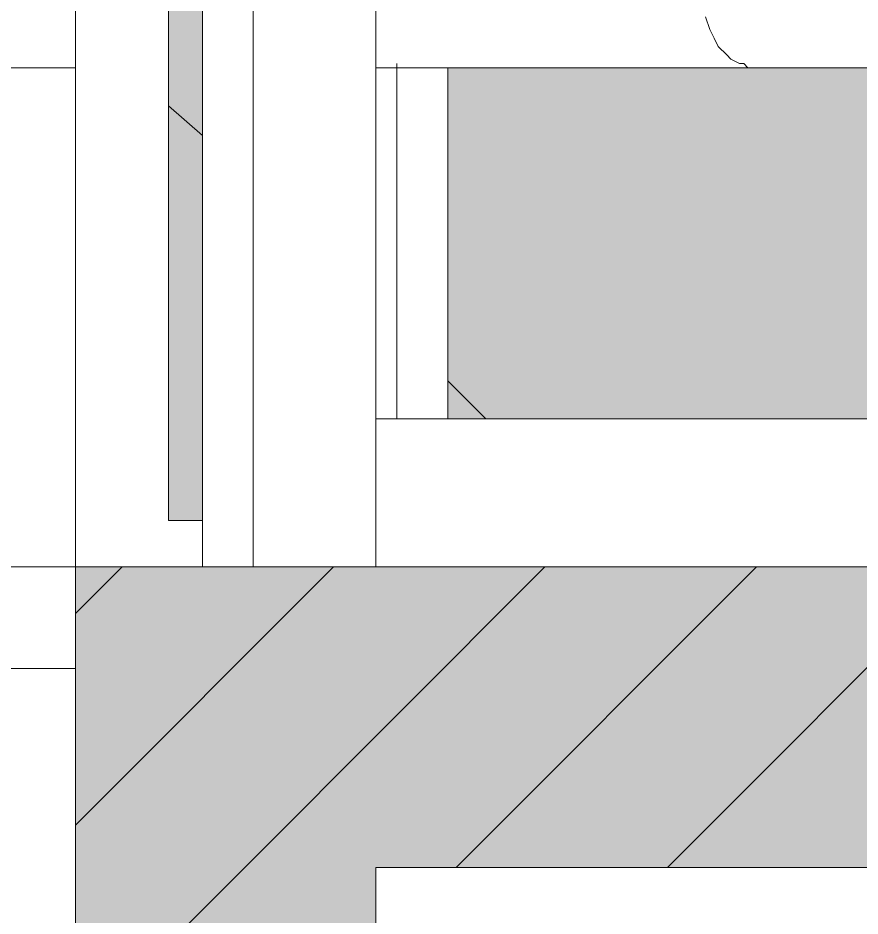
# Model space of a CAD drawing. Extents: x -187 to 52, y -9 to 65.
# Drawn here: x -138.279 to -137.436, y 50.339 to 51.237 of the extents above; entities that cross this region are included whole.
import ezdxf

# ---------------------------------------------------------------- set-up
doc = ezdxf.new("R2010")
doc.units = 0
doc.header["$MEASUREMENT"] = 0
doc.layers.add('PDF4_Geometría', color=7, linetype='Continuous')
doc.layers.add('PDF4_Rellenos sólidos', color=7, linetype='Continuous', true_color=0xffffff)

msp = doc.modelspace()

# ---------------------------------------------------------------- hatches: boundary and pattern name
at = {"layer": 'PDF4_Rellenos sólidos', "transparency": 33554559}
for points in [[(-138.12801, 53.5853), (-138.12801, 50.7349), (-138.09418, 50.7349), (-138.09418, 53.5853)], [(-138.22105, 50.38812), (-138.22105, 50.08786), (-137.92079, 50.08786), (-137.92079, 50.38812)]]:
    msp.add_hatch(color=256, dxfattribs=at).paths.add_polyline_path(points)
h = msp.add_hatch(color=256, dxfattribs=at)
h.paths.add_polyline_path([(-137.80237, 51.80909), (-137.79814, 51.80486), (-137.79814, 51.80909)])
h.paths.add_polyline_path([(-137.82352, 51.80486), (-137.81929, 51.80063), (-137.81929, 51.80486)])
h.paths.add_polyline_path([(-137.83198, 51.75834), (-137.82352, 51.75411), (-137.82352, 51.75834)])
h.paths.add_polyline_path([(-137.84889, 52.89596), (-136.41101, 52.89596), (-136.41101, 53.5853), (-137.84889, 53.5853)])
h.paths.add_polyline_path([(-137.83621, 51.71182), (-137.83198, 51.70759), (-137.83198, 51.71182)])
h.paths.add_polyline_path([(-137.14264, 52.10936), (-137.84889, 52.10936), (-137.84889, 52.03323), (-137.84043, 52.04169), (-137.82352, 52.05015), (-137.77277, 52.05015), (-137.74739, 52.03746), (-137.73048, 52.02055), (-137.73048, 52.01209), (-137.72625, 52.01209), (-137.72625, 51.9994), (-137.72202, 51.9994), (-137.72202, 51.98248), (-137.71779, 51.98671), (-137.70933, 51.98671), (-137.70933, 51.97825), (-137.7051, 51.97825), (-137.70933, 51.96134), (-137.71779, 51.95288), (-137.71779, 51.96134), (-137.76008, 51.96134), (-137.74739, 51.95711), (-137.74739, 51.83024), (-137.84889, 51.83024), (-137.74317, 51.82601), (-137.74317, 51.81332), (-137.73894, 51.81332), (-137.73894, 51.80063), (-137.71356, 51.80063), (-137.71356, 51.78372), (-137.74317, 51.78372), (-137.74317, 51.77526), (-137.71356, 51.77526), (-137.71779, 51.76257), (-137.74317, 51.75834), (-137.73894, 51.75411), (-137.73894, 51.74565), (-137.76854, 51.74565), (-137.77277, 51.73297), (-137.77277, 51.72451), (-137.76854, 51.72451), (-137.76431, 51.72028), (-137.76431, 51.72451), (-137.76008, 51.72874), (-137.74317, 51.72874), (-137.74739, 51.71182), (-137.73894, 51.70759), (-137.66704, 51.70336), (-137.59938, 51.69913), (-137.60361, 51.69491), (-137.59515, 51.69068), (-137.59938, 51.68222), (-137.59938, 51.67376), (-137.74739, 51.67376), (-137.76008, 51.66107), (-137.75585, 51.65684), (-137.75585, 51.64839), (-137.77277, 51.64839), (-137.77277, 51.63993), (-137.76431, 51.63993), (-137.76431, 51.63147), (-137.73894, 51.63147), (-137.73894, 51.61878), (-137.71356, 51.61878), (-137.71779, 51.6061), (-137.74317, 51.60187), (-137.74317, 51.59341), (-137.71356, 51.59341), (-137.71779, 51.58072), (-137.74317, 51.57649), (-137.73894, 51.57226), (-137.74317, 51.55958), (-137.74739, 51.55535), (-137.76008, 51.55112), (-137.76008, 51.55958), (-137.76854, 51.55958), (-137.76854, 51.46231), (-137.21876, 51.46654), (-137.2103, 51.47076), (-137.19339, 51.48768), (-137.18916, 51.49614), (-137.17224, 51.5046), (-137.16801, 51.50883), (-137.15955, 51.51306), (-137.15109, 51.51306), (-137.15109, 51.5342), (-137.15532, 51.5342), (-137.15532, 51.55535), (-137.15955, 51.55535), (-137.15955, 51.57226), (-137.16378, 51.57226), (-137.16378, 51.59341), (-137.16801, 51.59341), (-137.16801, 51.61032), (-137.17224, 51.61032), (-137.17224, 51.63993), (-137.17647, 51.63993), (-137.17647, 51.65684), (-137.17224, 51.7372), (-137.14264, 51.7372), (-137.14264, 51.91905), (-137.19761, 51.92328), (-137.19339, 51.94865), (-137.14264, 51.94865)])
h.paths.add_polyline_path([(-137.83198, 51.62301), (-137.81929, 51.61878), (-137.81929, 51.62301)])
h.paths.add_polyline_path([(-137.84889, 51.46231), (-137.82775, 51.46231), (-137.82775, 51.55958), (-137.83198, 51.55958), (-137.83621, 51.55535), (-137.84889, 51.55112)])
h.paths.add_polyline_path([(-137.76431, 51.57649), (-137.76008, 51.57226), (-137.76008, 51.57649)])
h.paths.add_polyline_path([(-137.84466, 51.69491), (-137.84889, 51.69491), (-137.84889, 51.63147), (-137.82775, 51.63147), (-137.82775, 51.63993), (-137.82352, 51.64839), (-137.84043, 51.65262), (-137.83621, 51.6653), (-137.84466, 51.6653), (-137.84466, 51.67799), (-137.84043, 51.68222), (-137.84466, 51.68222)])
h.paths.add_polyline_path([(-136.75356, 51.48345), (-136.75356, 51.46231), (-136.72819, 51.46654), (-136.71127, 51.46654), (-136.71127, 51.47922), (-136.72819, 51.48345)])
h.paths.add_polyline_path([(-137.38369, 50.8364), (-137.38369, 51.16627), (-137.19761, 51.16627), (-137.19761, 51.17473), (-137.20607, 51.18319), (-137.21453, 51.18742), (-137.84889, 51.18742), (-137.84889, 50.8364)])
h.paths.add_polyline_path([(-136.69012, 51.1705), (-136.6859, 51.16627), (-136.6859, 51.1705)])
h.paths.add_polyline_path([(-136.5125, 51.16627), (-136.5125, 50.8364), (-136.41101, 50.8364), (-136.41101, 51.19165), (-136.6436, 51.19165), (-136.6436, 51.18319), (-136.66052, 51.18319), (-136.66052, 51.17473), (-136.6436, 51.17473), (-136.6436, 51.16627)])
h.paths.add_polyline_path([(-136.77048, 51.19165), (-136.77048, 51.18319), (-136.77894, 51.18319), (-136.77894, 51.17473), (-136.77048, 51.17473), (-136.77048, 51.16627), (-136.72819, 51.16627), (-136.72819, 51.17473), (-136.71127, 51.17473), (-136.71127, 51.18319), (-136.72819, 51.18319), (-136.72819, 51.19165)])
h.paths.add_polyline_path([(-137.82775, 51.74565), (-137.84889, 51.74565), (-137.84889, 51.72874), (-137.83198, 51.72874), (-137.83621, 51.72451), (-137.82352, 51.72028), (-137.82352, 51.73297), (-137.82775, 51.73297)])
h.paths.add_polyline_path([(-137.83198, 51.57649), (-137.82775, 51.57226), (-137.82775, 51.57649)])
h.paths.add_polyline_path([(-136.6436, 51.46654), (-136.41101, 51.46231), (-136.41101, 52.10936), (-136.76202, 52.10936), (-136.76202, 51.94865), (-136.69858, 51.94865), (-136.69858, 51.91905), (-136.76202, 51.91905), (-136.76202, 51.7372), (-136.72396, 51.7372), (-136.72819, 51.59341), (-136.73664, 51.55112), (-136.73664, 51.5342), (-136.7155, 51.5342), (-136.7155, 51.54266), (-136.67321, 51.54266), (-136.67321, 51.5342), (-136.66052, 51.5342), (-136.66052, 51.51306), (-136.6436, 51.51306), (-136.6436, 51.5046), (-136.62669, 51.5046), (-136.62669, 51.48345), (-136.6436, 51.48345), (-136.66052, 51.47922), (-136.66052, 51.46654)])
h.paths.add_polyline_path([(-137.77277, 51.75834), (-137.76008, 51.75411), (-137.76008, 51.75834)])
h.paths.add_polyline_path([(-136.76202, 52.1601), (-136.41101, 52.1601), (-136.41101, 52.84522), (-137.84889, 52.84522), (-137.84889, 52.1601), (-137.14264, 52.1601), (-137.14264, 52.24892), (-137.16801, 52.25314), (-137.16378, 52.37156), (-137.15955, 52.38847), (-137.15532, 52.40116), (-137.13418, 52.42231), (-137.12572, 52.42654), (-137.12149, 52.43077), (-136.78316, 52.43077), (-136.77471, 52.42654), (-136.76202, 52.41385), (-136.75356, 52.40962), (-136.74933, 52.40539), (-136.74933, 52.39693), (-136.7451, 52.39693), (-136.74087, 52.3927), (-136.74087, 52.38425), (-136.73664, 52.38425), (-136.73664, 52.36733), (-136.73242, 52.36733), (-136.73242, 52.24892), (-136.76202, 52.24892)])
h.paths.add_polyline_path([(-137.777, 51.80486), (-137.77277, 51.80063), (-137.77277, 51.80486)])
h.paths.add_polyline_path([(-137.84889, 51.71182), (-137.84466, 51.70759), (-137.84466, 51.71182)])
h = msp.add_hatch(color=256, dxfattribs=at)
h.paths.add_polyline_path([(-137.23568, 50.38812), (-137.23568, 50.68838), (-138.22105, 50.68838), (-138.22105, 50.38812)])
h.paths.add_polyline_path([(-135.37065, 50.68838), (-135.37065, 50.38812), (-135.07462, 50.38812), (-135.07462, 50.68838)])
h.paths.add_polyline_path([(-135.97118, 50.38812), (-135.97118, 50.68838), (-136.66475, 50.68838), (-136.66475, 50.38812)])

# ---------------------------------------------------------------- linework, layer by layer
at = {"layer": 'PDF4_Geometría', "lineweight": 9}
for points in [[(-138.09418, 50.68838), (-138.22105, 50.68838), (-138.22105, 53.63182)], [(-137.92079, 53.63182), (-137.92079, 50.68838), (-138.04343, 50.68838)], [(-138.09418, 52.89596), (-138.09418, 53.5853), (-138.12801, 53.5853), (-138.12801, 50.7349), (-138.09418, 50.7349), (-138.09418, 52.10936)], [(-137.82775, 51.18742), (-137.92079, 51.18742), (-137.21876, 51.18742), (-137.54863, 51.18742), (-137.55286, 51.19165), (-137.55709, 51.19165), (-137.56554, 51.19587), (-137.56977, 51.2001), (-137.57823, 51.20856), (-137.58246, 51.21702), (-137.58669, 51.22548), (-137.59092, 51.23817)], [(-138.42405, 51.19165), (-138.42405, 51.19587), (-138.42405, 51.20433), (-138.42405, 51.21279), (-138.42405, 51.20856), (-138.42405, 51.20433), (-138.42405, 51.19587), (-138.42405, 51.18742), (-138.22105, 51.18742), (-138.42405, 51.18742)], [(-137.92079, 51.19165), (-137.92079, 50.8364), (-137.38369, 50.8364)], [(-137.62898, 50.38812), (-137.32871, 50.68838), (-137.23145, 50.78142)], [(-140.00995, 50.68838), (-139.76889, 50.68838), (-138.04766, 50.68838), (-138.9696, 50.68838), (-139.21066, 50.68838)], [(-138.22105, 50.64187), (-138.17453, 50.68838)], [(-138.22105, 50.43041), (-137.96308, 50.68838)], [(-138.22105, 50.21896), (-138.05189, 50.38812), (-137.75162, 50.68838)], [(-137.84043, 50.38812), (-137.54017, 50.68838)], [(-137.38369, 50.68838), (-137.73894, 50.68838)], [(-138.22105, 50.28662), (-138.22105, 50.58689), (-138.31832, 50.58689), (-138.54246, 50.25279), (-138.72008, 49.98636), (-138.78352, 49.98636), (-138.83004, 49.98636), (-139.09224, 49.98636)], [(-137.08766, 50.38812), (-137.10457, 50.38812), (-137.15109, 50.38812), (-137.18493, 50.38812), (-137.2103, 50.38812), (-137.22722, 50.38812), (-137.23567, 50.38812), (-137.92079, 50.38812)]]:
    msp.add_lwpolyline(points, dxfattribs=at)
at = {"layer": 'PDF4_Geometría', "lineweight": 20}
msp.add_lwpolyline([(-138.09418, 53.63182), (-138.04343, 53.63182), (-138.04343, 50.68838), (-138.09418, 50.68838)], close=True, dxfattribs=at)
at = {"layer": 'PDF4_Geometría', "lineweight": 9}
for points in [[(-138.04343, 50.7349), (-138.04343, 52.10936)], [(-137.89964, 51.19165), (-137.89964, 50.8364)], [(-137.84889, 50.8364), (-137.84889, 51.18742)], [(-138.04766, 50.68838), (-139.76889, 50.68838), (-140.00995, 50.68838), (-139.76889, 50.68838)]]:
    msp.add_lwpolyline(points, close=True, dxfattribs=at)
at = {"layer": 'PDF4_Geometría', "lineweight": 20}
msp.add_lwpolyline([(-138.22105, 50.08786), (-138.22105, 50.38812), (-138.22105, 50.68838), (-137.38369, 50.68838), (-137.38369, 51.16627), (-137.23145, 51.16627), (-137.23145, 50.68838), (-137.23567, 50.68838), (-137.23567, 50.38812), (-137.92079, 50.38812), (-137.92079, 50.08786)], dxfattribs=at)
at = {"layer": 'PDF4_Geometría', "color": 8, "lineweight": 9, "true_color": 0x777777}
for points in [[(-138.09418, 51.11975), (-138.12801, 51.14935)], [(-137.81083, 50.8364), (-137.84889, 50.87446)]]:
    msp.add_lwpolyline(points, dxfattribs=at)

doc.saveas('drawing.dxf')
